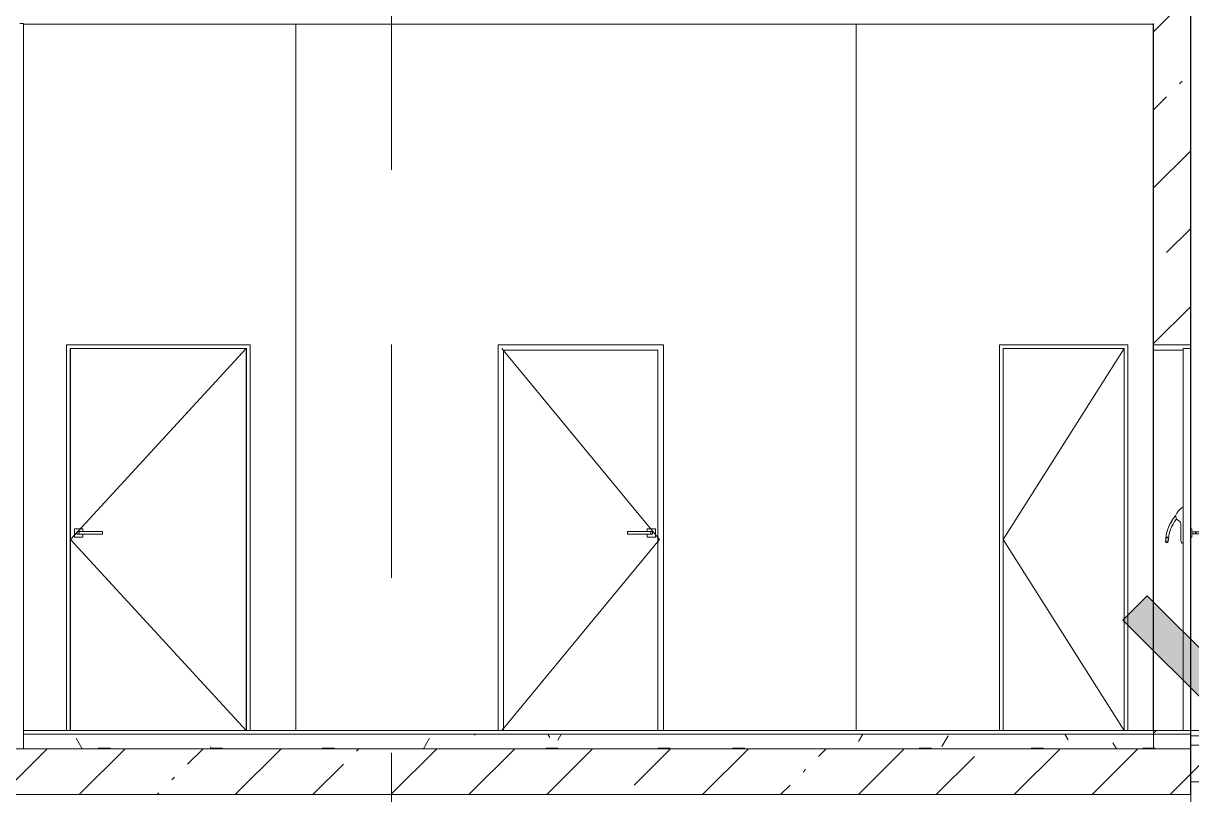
# Model space of a CAD drawing. Header units: millimetres. Extents: x -39507 to 33074, y -24219 to 30962.
# Drawn here: x 9712 to 16074, y 20650 to 24850 of the extents above; entities that cross this region are included whole.
import ezdxf

# ---------------------------------------------------------------- set-up
doc = ezdxf.new("R2010")
doc.units = ezdxf.units.MM
doc.linetypes.add('Осевые', pattern=[6350, 1270, -952.5, 3175, -952.5])
for name, color, linetype, lineweight in [('Высотные отметки', 7, 'Continuous', 9), ('Двери', 7, 'Continuous', 9), ('Каркас_Импост', 7, 'Continuous', 9), ('Лестницы', 7, 'Continuous', 9), ('Лестницы-1', 7, 'Continuous', 18), ('Общие ребра', 7, 'Continuous', 9), ('Основа _2_-1', 7, 'Continuous', 9), ('Отделка 1 _4_-1', 7, 'Continuous', 9), ('Панель', 7, 'Continuous', 9), ('Перекрытия', 7, 'Continuous', 9), ('Проступи_подступенки', 7, 'Continuous', 18), ('Стены', 7, 'Continuous', 9), ('Структура _1_', 7, 'Continuous', 18), ('Штриховка разреза-2', 7, 'Continuous', 9), ('Элементы узлов', 7, 'Continuous', 9)]:
    doc.layers.add(name, color=color, linetype=linetype, lineweight=lineweight)
doc.layers.add('Оси-3', color=7, linetype='Осевые', lineweight=9, true_color=0xaaaaaa)
pattern_1 = [(45, (-2885.9, 6475), (-424.264, 424.264), [600, -100, 20, -100]), (45, (-2885.9, 6899), (-424.264, 424.264), [])]

# ---------------------------------------------------------------- blocks, each defined once
blk = doc.blocks.new('Дверь - Однопольная - ДВ11_21х9-6240646-Разрез 2-2')
at = {"layer": 'Двери'}
for p, q in [((13002, 22082.5), (13002, 22067.5)), ((13002.3, 22082.5), (13002.7, 22082.5)), ((13002.7, 22082.5), (13129.1, 22082.5)), ((13002.7, 22082.5), (13002.7, 22067.5)), ((13123.6, 22082.5), (13009.1, 22082.5)), ((13108.6, 22097.5), (13108.6, 22082.5)), ((13153.6, 22097.5), (13108.6, 22097.5)), ((13129.1, 22082.5), (13138.6, 22082.5)), ((13129.1, 22082.5), (13129.1, 22067.5)), ((13138.6, 22067.5), (13138.6, 22082.5)), ((13138.6, 22082.5), (13138.6, 22067.5)), ((13153.6, 22052.5), (13153.6, 22097.5)), ((13002.7, 22067.5), (13002.3, 22067.5)), ((13129.1, 22067.5), (13002.7, 22067.5)), ((13009.1, 22067.5), (13123.6, 22067.5)), ((13108.6, 22067.5), (13108.6, 22052.5)), ((13108.6, 22052.5), (13153.6, 22052.5)), ((13138.6, 22067.5), (13129.1, 22067.5))]:
    blk.add_line(p, q, dxfattribs=at)
at = {"layer": 'Каркас_Импост'}
for p, q in [((12297.1, 23100), (12297.1, 21000)), ((13197.1, 23100), (12297.1, 23100)), ((13197.1, 21000), (13197.1, 23100)), ((12327.1, 21000), (12327.1, 23070)), ((12327.1, 23070), (13167.1, 23070)), ((13167.1, 23070), (13167.1, 21000)), ((12327.1, 21000), (12297.1, 21000)), ((13197.1, 21000), (13167.1, 21000))]:
    blk.add_line(p, q, dxfattribs=at)
at = {"layer": 'Панель'}
blk.add_line((12318.1, 21000), (13176.1, 21000), dxfattribs=at)
at = {"layer": 'Элементы узлов'}
for p, q in [((13176.1, 22039.5), (12318.1, 23079)), ((12318.1, 21000), (13176.1, 22039.5))]:
    blk.add_line(p, q, dxfattribs=at)
blk = doc.blocks.new('Дверь - Однопольная - ДВ1__21х10-7160078-Разрез 2-2')
at = {"layer": 'Двери'}
for p, q in [((16027.1, 22217.1), (16027.1, 22018.3)), ((15990.7, 22150.8), (15986.4, 22168.6)), ((15986.6, 22168), (15990.7, 22150.7)), ((15990.7, 22150.7), (16009.1, 22137.5)), ((16015.3, 22033.1), (16015.3, 22125.3)), ((16067.1, 22052.5), (16067.1, 22097.5)), ((16075.4, 22097.5), (16067.1, 22097.5)), ((16075.4, 22097.5), (16075.4, 22052.5)), ((16104, 22080.4), (16075.4, 22080.4)), ((16095.8, 22076.4), (16095.8, 22074.4)), ((16096.9, 22076.4), (16096.9, 22074.4)), ((16113, 22080.4), (16100.9, 22080.4)), ((16117, 22074.4), (16117, 22076.4)), ((16118.1, 22074.4), (16118.1, 22076.4)), ((16067.1, 22052.5), (16075.4, 22052.5)), ((16075.4, 22070.4), (16104, 22070.4)), ((16100.9, 22070.4), (16113, 22070.4))]:
    blk.add_line(p, q, dxfattribs=at)
at = {"layer": 'Двери', "flags": 128}
for points in [[(16095.8, 22076.4), (16095.8, 22076.6), (16095.8, 22076.8), (16095.8, 22076.9), (16095.8, 22077.1), (16095.9, 22077.2), (16095.9, 22077.4), (16095.9, 22077.5), (16096, 22077.7), (16096, 22077.8), (16096.1, 22078), (16096.2, 22078.1), (16096.2, 22078.3), (16096.3, 22078.4), (16096.4, 22078.6), (16096.5, 22078.7), (16096.6, 22078.8), (16096.7, 22078.9), (16096.8, 22079.1), (16096.9, 22079.2), (16097, 22079.3), (16097.1, 22079.4), (16097.2, 22079.5), (16097.4, 22079.6), (16097.5, 22079.7), (16097.6, 22079.8), (16097.8, 22079.9), (16097.9, 22080), (16098, 22080), (16098.2, 22080.1), (16098.3, 22080.2), (16098.5, 22080.2), (16098.6, 22080.3), (16098.8, 22080.3), (16098.9, 22080.3), (16099.1, 22080.4), (16099.3, 22080.4), (16099.4, 22080.4), (16099.6, 22080.4), (16099.7, 22080.4), (16099.8, 22080.4)], [(16100.9, 22080.4), (16100, 22080.3), (16099.1, 22080), (16098.4, 22079.6), (16097.7, 22078.9), (16097.3, 22078.2), (16097, 22077.3), (16096.9, 22076.4)], [(16117, 22076.4), (16116.9, 22077.3), (16116.6, 22078.2), (16116.1, 22078.9), (16115.5, 22079.6), (16114.7, 22080), (16113.9, 22080.3), (16113, 22080.4)], [(16114.1, 22080.4), (16114.2, 22080.4), (16114.4, 22080.4), (16114.5, 22080.4), (16114.7, 22080.4), (16114.9, 22080.4), (16115, 22080.3), (16115.2, 22080.3), (16115.3, 22080.2), (16115.5, 22080.2), (16115.6, 22080.1), (16115.8, 22080.1), (16115.9, 22080), (16116, 22079.9), (16116.2, 22079.8), (16116.3, 22079.7), (16116.4, 22079.6), (16116.6, 22079.5), (16116.7, 22079.4), (16116.8, 22079.3), (16116.9, 22079.2), (16117, 22079.1), (16117.1, 22079), (16117.2, 22078.9), (16117.3, 22078.7), (16117.4, 22078.6), (16117.5, 22078.5), (16117.6, 22078.3), (16117.7, 22078.2), (16117.7, 22078), (16117.8, 22077.9), (16117.8, 22077.7), (16117.9, 22077.6), (16117.9, 22077.4), (16118, 22077.3), (16118, 22077.1), (16118, 22077), (16118, 22076.8), (16118.1, 22076.6), (16118.1, 22076.5), (16118.1, 22076.4)], [(15940.4, 22052.6), (15939.2, 22052.4), (15938, 22051.8), (15936.9, 22050.8), (15935.8, 22049.3), (15934.9, 22047.5), (15934.1, 22045.4), (15933.5, 22043.1), (15933.1, 22040.6), (15932.8, 22038), (15932.8, 22035.4), (15933, 22032.8), (15933.3, 22030.5), (15933.9, 22028.3), (15934.6, 22026.4), (15935.5, 22024.8), (15936.5, 22023.7), (15937.7, 22022.9), (15938.8, 22022.7)], [(15938.8, 22022.7), (15940, 22022.8), (15941.2, 22023.4), (15942.3, 22024.5), (15943.4, 22025.9), (15944.3, 22027.7), (15945.1, 22029.8), (15945.7, 22032.2), (15946.1, 22034.7), (15946.4, 22037.3), (15946.4, 22039.9), (15946.2, 22042.4), (15945.9, 22044.8), (15945.3, 22047), (15944.6, 22048.9), (15943.7, 22050.4), (15942.7, 22051.6), (15941.6, 22052.3), (15940.4, 22052.6)], [(16099.8, 22070.4), (16099.6, 22070.4), (16099.5, 22070.4), (16099.3, 22070.5), (16099.1, 22070.5), (16099, 22070.5), (16098.8, 22070.5), (16098.7, 22070.6), (16098.5, 22070.6), (16098.4, 22070.7), (16098.2, 22070.7), (16098.1, 22070.8), (16097.9, 22070.9), (16097.8, 22071), (16097.7, 22071), (16097.5, 22071.1), (16097.4, 22071.2), (16097.3, 22071.3), (16097.1, 22071.4), (16097, 22071.5), (16096.9, 22071.6), (16096.8, 22071.8), (16096.7, 22071.9), (16096.6, 22072), (16096.5, 22072.1), (16096.4, 22072.3), (16096.3, 22072.4), (16096.3, 22072.5), (16096.2, 22072.7), (16096.1, 22072.8), (16096.1, 22073), (16096, 22073.1), (16095.9, 22073.3), (16095.9, 22073.4), (16095.9, 22073.6), (16095.8, 22073.8), (16095.8, 22073.9), (16095.8, 22074.1), (16095.8, 22074.2), (16095.8, 22074.4), (16095.8, 22074.4)], [(16096.9, 22074.4), (16097, 22073.5), (16097.3, 22072.7), (16097.7, 22071.9), (16098.4, 22071.3), (16099.1, 22070.8), (16100, 22070.5), (16100.9, 22070.4)], [(16113, 22070.4), (16113.9, 22070.5), (16114.7, 22070.8), (16115.5, 22071.3), (16116.1, 22071.9), (16116.6, 22072.7), (16116.9, 22073.5), (16117, 22074.4)], [(16118.1, 22074.4), (16118.1, 22074.3), (16118, 22074.1), (16118, 22074), (16118, 22073.8), (16118, 22073.6), (16117.9, 22073.5), (16117.9, 22073.3), (16117.9, 22073.2), (16117.8, 22073), (16117.7, 22072.9), (16117.7, 22072.7), (16117.6, 22072.6), (16117.5, 22072.4), (16117.4, 22072.3), (16117.4, 22072.2), (16117.3, 22072), (16117.2, 22071.9), (16117.1, 22071.8), (16117, 22071.7), (16116.8, 22071.6), (16116.7, 22071.5), (16116.6, 22071.3), (16116.5, 22071.2), (16116.4, 22071.2), (16116.2, 22071.1), (16116.1, 22071), (16115.9, 22070.9), (16115.8, 22070.8), (16115.7, 22070.8), (16115.5, 22070.7), (16115.4, 22070.6), (16115.2, 22070.6), (16115.1, 22070.6), (16114.9, 22070.5), (16114.7, 22070.5), (16114.6, 22070.5), (16114.4, 22070.4), (16114.3, 22070.4), (16114.1, 22070.4), (16114.1, 22070.4)]]:
    blk.add_lwpolyline(points, dxfattribs=at)
at = {"layer": 'Двери'}
for centre, radius, start, end in [((16084, 22128.8), 105, 122.81433, 158.1234), ((16157, 22021.3), 225.3, 139.18802, 173.81226), ((16157, 22021.3), 210.7, 142.08661, 177.92522), ((16000.3, 22125.3), 15, 0, 54.24382), ((16157, 22021.3), 225.3, 176.28224, 178.05957), ((15939.1, 22028.9), 7.3, 180, 0), ((16030.5, 22033.1), 15.2, 180, 257.18041)]:
    blk.add_arc(centre, radius, start, end, dxfattribs=at)
for points in [[(15965.3, 22139.8), (15962.9, 22136), (15960.7, 22132), (15958.5, 22127.9)], [(15966.6, 22111.7), (15967.2, 22113), (15967.9, 22114.4), (15968.5, 22115.7)]]:
    blk.add_open_spline(points, degree=3, dxfattribs=at)
blk.add_open_spline([(15957.3, 22125.8), (15956.9, 22124.9), (15953.5, 22118.3), (15947.7, 22105.5), (15943.3, 22093.1), (15941.4, 22086.8)], degree=3, knots=[0.2825242, 0.2825242, 0.2825242, 0.2825242, 0.3333333, 0.6666667, 1, 1, 1, 1], dxfattribs=at)
at = {"layer": 'Каркас_Импост'}
for p, q in [((15867.1, 23100), (15867.1, 23070)), ((16067.1, 23100), (15867.1, 23100)), ((16067.1, 23080), (16067.1, 23100)), ((15867.1, 23070), (16027.1, 23070)), ((16027.1, 23070), (15867.1, 23070)), ((15867.1, 21000), (15867.1, 23070)), ((16027.1, 23070), (16027.1, 23080)), ((16027.1, 23080), (16067.1, 23080)), ((16027.1, 21000), (16027.1, 23080)), ((16067.1, 23080), (16027.1, 23080)), ((16027.1, 23070), (16027.1, 21000)), ((16067.1, 23080), (16067.1, 21000)), ((16027.1, 21000), (15867.1, 21000)), ((16067.1, 21000), (16027.1, 21000))]:
    blk.add_line(p, q, dxfattribs=at)
at = {"layer": 'Панель'}
for p, q in [((16027.1, 23079), (16027.1, 21000)), ((16067.1, 23079), (16027.1, 23079)), ((16067.1, 21000), (16067.1, 23079)), ((16027.1, 21000), (16067.1, 21000))]:
    blk.add_line(p, q, dxfattribs=at)
blk = doc.blocks.new('Дверь - Однопольная - ДВ2_21х10-6240672-Разрез 2-2')
at = {"layer": 'Двери'}
for p, q in [((10035.6, 22097.5), (9990.6, 22097.5)), ((9990.6, 22097.5), (9990.6, 22052.5)), ((10005.6, 22082.5), (10005.6, 22067.5)), ((10005.6, 22082.5), (10015.6, 22082.5)), ((10005.6, 22067.5), (10005.6, 22082.5)), ((10015.6, 22067.5), (10015.6, 22082.5)), ((10015.6, 22082.5), (10142.2, 22082.5)), ((10015.6, 22067.5), (10015.6, 22082.5)), ((10135.7, 22082.5), (10020.6, 22082.5)), ((10035.6, 22082.5), (10035.6, 22097.5)), ((10142.2, 22067.5), (10142.2, 22082.5)), ((10142.2, 22067.5), (10142.2, 22082.5)), ((9990.6, 22052.5), (10035.6, 22052.5)), ((10015.6, 22067.5), (10005.6, 22067.5)), ((10142.2, 22067.5), (10015.6, 22067.5)), ((10020.6, 22067.5), (10135.7, 22067.5)), ((10035.6, 22052.5), (10035.6, 22067.5))]:
    blk.add_line(p, q, dxfattribs=at)
at = {"layer": 'Каркас_Импост'}
for p, q in [((9947.1, 23100), (9947.1, 21000)), ((10947.1, 23100), (9947.1, 23100)), ((10947.1, 23100), (10947.1, 21000)), ((9967.1, 21000), (9967.1, 23080)), ((9967.1, 23080), (10927.1, 23080)), ((10927.1, 23080), (9967.1, 23080)), ((9967.1, 23080), (9967.1, 21000)), ((10927.1, 23080), (10927.1, 21000)), ((10927.1, 23080), (10927.1, 21000)), ((9967.1, 21000), (9947.1, 21000)), ((9977.1, 21000), (9967.1, 21000)), ((10927.1, 21000), (10917.1, 21000)), ((10947.1, 21000), (10927.1, 21000))]:
    blk.add_line(p, q, dxfattribs=at)
at = {"layer": 'Панель'}
for p, q in [((10926.1, 23079), (9968.1, 23079)), ((9968.1, 23079), (9968.1, 21000)), ((10926.1, 21000), (10926.1, 23079)), ((9968.1, 21000), (10926.1, 21000))]:
    blk.add_line(p, q, dxfattribs=at)
at = {"layer": 'Элементы узлов'}
for p, q in [((9968.1, 22039.5), (10926.1, 23079)), ((10926.1, 21000), (9968.1, 22039.5))]:
    blk.add_line(p, q, dxfattribs=at)
blk = doc.blocks.new('Дверь - Однопольная без ручки - ДТ2_21х7-6222062-Разрез 2-2')
at = {"layer": 'Каркас_Импост'}
for p, q in [((15027.1, 23100), (15027.1, 21000)), ((15727.1, 23100), (15027.1, 23100)), ((15727.1, 23100), (15727.1, 21000)), ((15047.1, 21000), (15047.1, 23080)), ((15047.1, 23080), (15707.1, 23080)), ((15707.1, 23080), (15047.1, 23080)), ((15047.1, 23080), (15047.1, 21000)), ((15707.1, 23080), (15707.1, 21000)), ((15707.1, 23080), (15707.1, 21000)), ((15047.1, 21000), (15027.1, 21000)), ((15057.1, 21000), (15047.1, 21000)), ((15707.1, 21000), (15697.1, 21000)), ((15727.1, 21000), (15707.1, 21000))]:
    blk.add_line(p, q, dxfattribs=at)
at = {"layer": 'Панель'}
for p, q in [((15706.1, 23079), (15048.1, 23079)), ((15048.1, 23079), (15048.1, 21000)), ((15706.1, 21000), (15706.1, 23079)), ((15048.1, 21000), (15706.1, 21000))]:
    blk.add_line(p, q, dxfattribs=at)
at = {"layer": 'Элементы узлов'}
for p, q in [((15048.1, 22039.5), (15706.1, 23079)), ((15706.1, 21000), (15048.1, 22039.5))]:
    blk.add_line(p, q, dxfattribs=at)
blk = doc.blocks.new('Высотные отметки - Высотная отметка - Стрелка-4455449-Разрез 2-2')
at = {"layer": 'Высотные отметки'}
blk.add_hatch(color=256, dxfattribs=at).paths.add_polyline_path([(-36565.6, -5267.2), (-36098.4, -5734.3), (-35631.2, -5267.2), (-35498.4, -5400), (-36098.4, -6000), (-36698.4, -5400)], flags=0)
for p, q in [((-36098.4, -4800), (-39098.4, -4800)), ((-36098.4, -6000), (-36098.4, -4800)), ((-36565.6, -5267.2), (-36698.4, -5400)), ((-36098.4, -5734.3), (-36565.6, -5267.2)), ((-35631.2, -5267.2), (-36098.4, -5734.3)), ((-35498.4, -5400), (-35631.2, -5267.2)), ((-36698.4, -5400), (-36098.4, -6000)), ((-36098.4, -6000), (-35498.4, -5400)), ((-35002.8, -6000), (-36395.1, -6000))]:
    blk.add_line(p, q, dxfattribs=at)

msp = doc.modelspace()

# ---------------------------------------------------------------- hatches: boundary and pattern name
at = {"layer": 'Лестницы'}
h = msp.add_hatch(dxfattribs=at)
h.set_pattern_fill('FP_2', color=256, style=0, pattern_type=2)
h.set_pattern_definition(pattern_1)
h.paths.add_polyline_path([(17854.6, 20602.3), (17854.6, 20920), (16067.1, 20920), (16067.1, 20720), (17619.2, 20720), (17764.3, 20647.5)], flags=0)
at = {"layer": 'Штриховка разреза-2'}
h = msp.add_hatch(dxfattribs=at)
h.set_pattern_fill('FP_2', color=256, style=0, pattern_type=2)
h.set_pattern_definition(pattern_1)
h.paths.add_polyline_path([(15867.1, 20900), (16067.1, 20900), (16067.1, 21000), (15867.1, 21000)], flags=0)
h.paths.add_polyline_path([(15867.1, 23100), (16067.1, 23100), (16067.1, 25750), (15867.1, 25750), (15867.1, 23910.5)], flags=0)
h.paths.add_polyline_path([(16067.1, 27782), (16067.1, 28000), (15867.1, 28000), (15867.1, 27782)], flags=0)
h = msp.add_hatch(dxfattribs=at)
h.set_pattern_fill('FP_3', color=256, style=0, pattern_type=2)
h.set_pattern_definition([(0, (-2885.9, 6475), (812.8, 203.2), [67.056, -542.544, 67.056, -542.544, -3251.2]), (0, (-2885.9, 6475), (812.8, 203.2), [-1219.2, 67.056, -1152.144, 67.056, -542.544, -1422.4]), (0, (-2885.9, 6475), (812.8, 203.2), [-3048, 67.056, -339.344, 67.056, -948.944]), (120, (-2581.1, 6576.6), (-582.3764, 602.3054), [67.056, -542.544, 67.056, -3793.744]), (120, (-2581.1, 6576.6), (-582.3764, 602.3054), [-676.656, -542.544, 67.056, -1152.144, -2032]), (120, (-2581.1, 6576.6), (-582.3764, 602.3054), [-2438.4, 67.056, -542.544, 67.056, -1355.344]), (120, (-2581.1, 6576.6), (-582.3764, 602.3054), [-3115.056, -339.344, 67.056, -948.944]), (240, (-2479.5, 6983), (-230.4236, -805.5054), [67.056, -542.544, 67.056, -542.544, -3251.2]), (240, (-2479.5, 6983), (-230.4236, -805.5054), [-1219.2, 67.056, -1152.144, 67.056, -542.544, -1422.4]), (240, (-2479.5, 6983), (-230.4236, -805.5054), [-3048, 67.056, -339.344, 67.056, -948.944])])
h.paths.add_polyline_path([(16067.1, 20900), (16067.1, 20980), (9712.1, 20980), (9712.1, 20900), (16063.1, 20900)], flags=0)
h = msp.add_hatch(dxfattribs=at)
h.set_pattern_fill('FP_2', color=256, style=0, pattern_type=2)
h.set_pattern_definition(pattern_1)
h.paths.add_polyline_path([(16067.1, 20650), (16067.1, 20900), (-21832.9, 20900), (-21832.9, 20650), (16063.1, 20650)], flags=0)
h.paths.add_polyline_path([(-31568.4, 20650), (-29332.9, 20650), (-29332.9, 20900), (-31682.9, 20900), (-31682.9, 20650)], flags=0)

# ---------------------------------------------------------------- linework, layer by layer
at = {"layer": 'Лестницы-1'}
for p, q in [((17854.6, 20920), (16067.1, 20920)), ((16067.1, 20920), (16067.1, 20720)), ((16067.1, 20720), (17619.2, 20720))]:
    msp.add_line(p, q, dxfattribs=at)
at = {"layer": 'Общие ребра'}
for p, q in [((16067.1, 23100), (16067.1, 25750)), ((16067.1, 25750), (16067.1, 23100)), ((15867.1, 24845), (15867.1, 23100)), ((16067.1, 20900), (16067.1, 21000)), ((16067.1, 21000), (16067.1, 20900)), ((16067.1, 20980), (9712.1, 20980))]:
    msp.add_line(p, q, dxfattribs=at)
at = {"layer": 'Оси-3'}
msp.add_line((11717.1, -22619.5), (11717.1, 29000), dxfattribs=at)
at = {"layer": 'Основа _2_-1'}
for p, q in [((9712.1, 20980), (9712.1, 20900)), ((16067.1, 20900), (16067.1, 20980)), ((9712.1, 20900), (16067.1, 20900))]:
    msp.add_line(p, q, dxfattribs=at)
at = {"layer": 'Отделка 1 _4_-1'}
for p, q in [((9712.1, 24850), (9692.1, 24850)), ((9712.1, 20900), (9712.1, 24850)), ((16067.1, 21000), (9712.1, 21000)), ((9712.1, 21000), (9712.1, 20980)), ((16067.1, 20980), (16067.1, 21000)), ((9692.1, 20900), (9712.1, 20900))]:
    msp.add_line(p, q, dxfattribs=at)
at = {"layer": 'Перекрытия'}
for p, q in [((9712.1, 21000), (9712.1, 20900)), ((11197.1, 21000), (11322.1, 21000)), ((9712.1, 20900), (6267.1, 20900)), ((10517.1, 20900), (11137.1, 20900)), ((11137.1, 20900), (11567.1, 20900)), ((11137.1, 20900), (11657.1, 20900)), ((11322.1, 20900), (11197.1, 20900)), ((11567.1, 20900), (11867.1, 20900)), ((11867.1, 20900), (11967.1, 20900)), ((11967.1, 20900), (12927.1, 20900)), ((12927.1, 20900), (13017.1, 20900)), ((13017.1, 20900), (16067.1, 20900)), ((14372.1, 20900), (14772.1, 20900)), ((14972.1, 20900), (15072.1, 20900)), ((15217.1, 20900), (16067.1, 20900)), ((15772.1, 20900), (15872.1, 20900)), ((16067.1, 20900), (16067.1, 20650)), ((11137.1, 20650), (10517.1, 20650)), ((11517.1, 20650), (11137.1, 20650)), ((11657.1, 20650), (11137.1, 20650)), ((11567.1, 20650), (11517.1, 20650)), ((11867.1, 20650), (11567.1, 20650)), ((11917.1, 20650), (11867.1, 20650)), ((11967.1, 20650), (11917.1, 20650)), ((12927.1, 20650), (11967.1, 20650)), ((13017.1, 20650), (12927.1, 20650)), ((16067.1, 20650), (13017.1, 20650)), ((14772.1, 20650), (14372.1, 20650)), ((15072.1, 20650), (14972.1, 20650)), ((16067.1, 20650), (15217.1, 20650)), ((15872.1, 20650), (15772.1, 20650))]:
    msp.add_line(p, q, dxfattribs=at)
at = {"layer": 'Проступи_подступенки'}
for p, q in [((17867.1, 20970), (16067.1, 20970)), ((16067.1, 20970), (16067.1, 20920)), ((16067.1, 20920), (17867.1, 20920))]:
    msp.add_line(p, q, dxfattribs=at)
at = {"layer": 'Стены'}
for p, q in [((11195.1, 24845), (9712.1, 24845)), ((11195.1, 24845), (14247.1, 24845)), ((11195.1, 24845), (11195.1, 21000)), ((14247.1, 21000), (14247.1, 24845)), ((14247.1, 24845), (14247.1, 21000)), ((14247.1, 24845), (15865.1, 24845)), ((15865.1, 21000), (15865.1, 24845)), ((9947.1, 21010), (9947.1, 23100)), ((9947.1, 23100), (10947.1, 23100)), ((10947.1, 23100), (10947.1, 21010)), ((12297.1, 21010), (12297.1, 23100)), ((12297.1, 23100), (13197.1, 23100)), ((13197.1, 23100), (13197.1, 21010)), ((15027.1, 21010), (15027.1, 23100)), ((15027.1, 23100), (15727.1, 23100)), ((15727.1, 23100), (15727.1, 21010)), ((16067.1, 23100), (15867.1, 23100)), ((16069.1, 23100), (16067.1, 23100)), ((16069.1, 23100), (16069.1, 22097.5)), ((16069.1, 22052.5), (16069.1, 21010)), ((9712.1, 21000), (9947.1, 21000)), ((9947.1, 21000), (9947.1, 21010)), ((10947.1, 21010), (10947.1, 21000)), ((10947.1, 21000), (11195.1, 21000)), ((11195.1, 21000), (12297.1, 21000)), ((12297.1, 21000), (12297.1, 21010)), ((13197.1, 21010), (13197.1, 21000)), ((13197.1, 21000), (14247.1, 21000)), ((14247.1, 21000), (15027.1, 21000)), ((15027.1, 21000), (15027.1, 21010)), ((15727.1, 21010), (15727.1, 21000)), ((15727.1, 21000), (15865.1, 21000)), ((15867.1, 21000), (16067.1, 21000)), ((16067.1, 21000), (16069.1, 21000)), ((16069.1, 21010), (16069.1, 21000))]:
    msp.add_line(p, q, dxfattribs=at)
at = {"layer": 'Структура _1_'}
for p, q in [((16069.1, 23100), (16069.1, 25750)), ((15867.1, 24850), (15867.1, 24845)), ((15867.1, 23100), (16067.1, 23100)), ((16067.1, 23100), (16069.1, 23100)), ((15867.1, 21000), (15867.1, 20900)), ((16067.1, 21000), (15867.1, 21000)), ((16069.1, 21000), (16067.1, 21000)), ((16069.1, 18900), (16069.1, 21000)), ((15867.1, 20900), (6267.1, 20900)), ((16067.1, 20650), (16067.1, 20900)), ((16067.1, 20900), (16067.1, 20650)), ((6267.1, 20650), (15867.1, 20650))]:
    msp.add_line(p, q, dxfattribs=at)

# ---------------------------------------------------------------- block references
at = {"layer": 'Высотные отметки', "extrusion": (0, 0, -1)}
msp.add_blockref('Высотные отметки - Высотная отметка - Стрелка-4455449-Разрез 2-2', (19798.6, 27000), dxfattribs=at)
at = {"layer": 'Двери'}
for name in ['Дверь - Однопольная - ДВ2_21х10-6240672-Разрез 2-2', 'Дверь - Однопольная - ДВ11_21х9-6240646-Разрез 2-2', 'Дверь - Однопольная без ручки - ДТ2_21х7-6222062-Разрез 2-2', 'Дверь - Однопольная - ДВ1__21х10-7160078-Разрез 2-2']:
    msp.add_blockref(name, (0, 0), dxfattribs=at)

doc.saveas('drawing.dxf')
